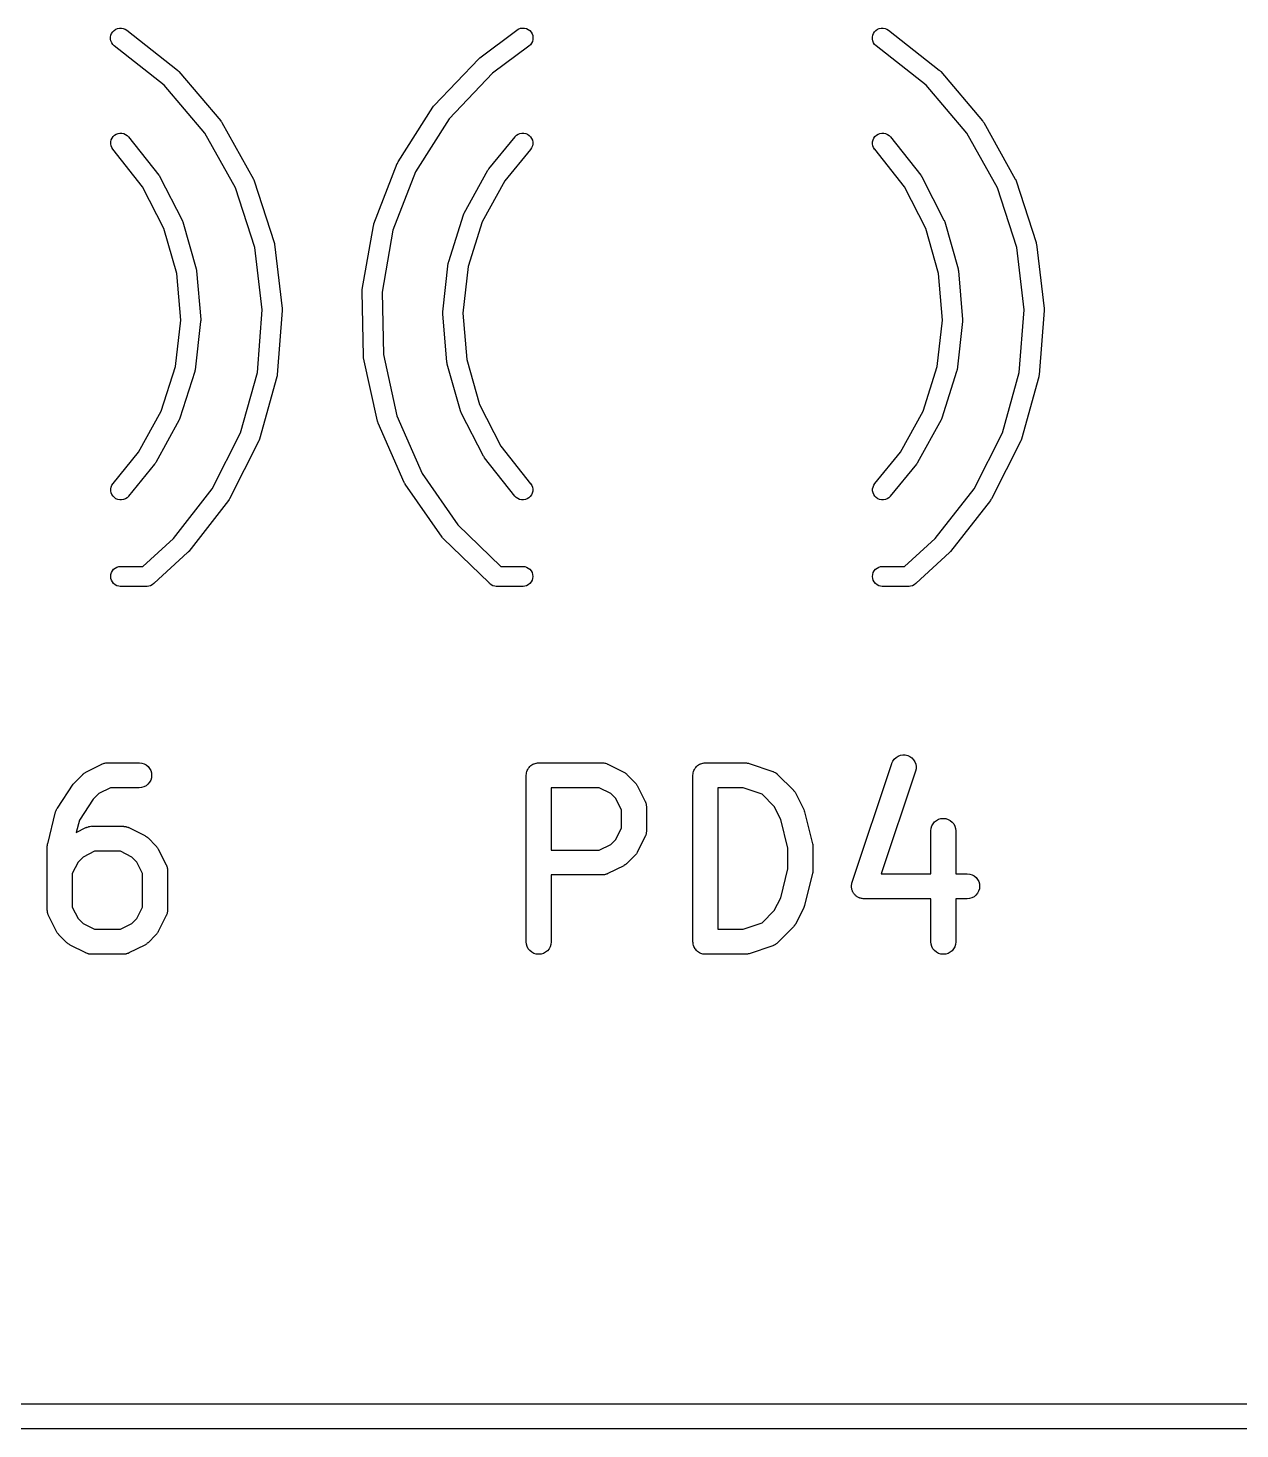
# Model space of a CAD drawing. Extents: x 108.9 to 171.3, y -114.4 to -56.8.
# Drawn here: x 149.11 to 156.39, y -114.38 to -105.96 of the extents above; entities that cross this region are included whole.
import ezdxf

# ---------------------------------------------------------------- set-up
doc = ezdxf.new("R2010")
doc.units = 0
doc.header["$MEASUREMENT"] = 0
doc.layers.add('BLACK', color=7, linetype='CONTINUOUS')

msp = doc.modelspace()

# ---------------------------------------------------------------- linework, layer by layer
at = {"layer": 'BLACK', "linetype": 'CONTINUOUS'}
for p, q in [((149.622, -105.986), (149.63, -105.978)), ((149.63, -105.978), (149.64, -105.971)), ((149.64, -105.971), (149.65, -105.966)), ((149.65, -105.966), (149.662, -105.964)), ((149.662, -105.964), (149.674, -105.964)), ((149.674, -105.964), (149.685, -105.966)), ((149.685, -105.966), (149.696, -105.97)), ((149.696, -105.97), (149.706, -105.977)), ((149.706, -105.977), (150.01, -106.218)), ((151.825, -106.142), (152.047, -105.976)), ((152.047, -105.976), (152.048, -105.975)), ((152.048, -105.975), (152.058, -105.969)), ((152.058, -105.969), (152.069, -105.965)), ((152.069, -105.965), (152.081, -105.964)), ((152.081, -105.964), (152.093, -105.964)), ((152.093, -105.964), (152.104, -105.967)), ((152.104, -105.967), (152.114, -105.972)), ((152.114, -105.972), (152.124, -105.979)), ((154.194, -105.986), (154.202, -105.978)), ((154.202, -105.978), (154.212, -105.971)), ((154.212, -105.971), (154.222, -105.966)), ((154.222, -105.966), (154.234, -105.964)), ((154.234, -105.964), (154.246, -105.964)), ((154.246, -105.964), (154.257, -105.966)), ((154.257, -105.966), (154.268, -105.97)), ((154.268, -105.97), (154.278, -105.977)), ((154.278, -105.977), (154.582, -106.218)), ((149.609, -106.018), (149.611, -106.007)), ((149.609, -106.03), (149.609, -106.018)), ((149.611, -106.041), (149.609, -106.03)), ((149.611, -106.007), (149.615, -105.996)), ((149.616, -106.052), (149.611, -106.041)), ((149.615, -105.996), (149.622, -105.986)), ((149.622, -106.062), (149.616, -106.052)), ((149.631, -106.07), (149.622, -106.062)), ((152.124, -105.979), (152.132, -105.988)), ((152.135, -106.054), (152.128, -106.064)), ((152.132, -105.988), (152.138, -105.998)), ((152.14, -106.044), (152.135, -106.054)), ((152.138, -105.998), (152.142, -106.009)), ((152.143, -106.032), (152.14, -106.044)), ((152.142, -106.009), (152.143, -106.021)), ((152.143, -106.021), (152.143, -106.032)), ((154.181, -106.018), (154.183, -106.007)), ((154.181, -106.03), (154.181, -106.018)), ((154.183, -106.041), (154.181, -106.03)), ((154.183, -106.007), (154.187, -105.996)), ((154.188, -106.052), (154.183, -106.041)), ((154.187, -105.996), (154.194, -105.986)), ((154.194, -106.062), (154.188, -106.052)), ((154.203, -106.07), (154.194, -106.062)), ((149.631, -106.071), (149.631, -106.07)), ((149.931, -106.308), (149.631, -106.071)), ((151.818, -106.148), (151.822, -106.145)), ((151.822, -106.145), (151.825, -106.142)), ((152.119, -106.072), (151.901, -106.235)), ((152.128, -106.064), (152.119, -106.072)), ((154.203, -106.071), (154.203, -106.07)), ((154.503, -106.308), (154.203, -106.071)), ((150.01, -106.218), (150.011, -106.219)), ((150.011, -106.219), (150.015, -106.222)), ((150.015, -106.222), (150.019, -106.226)), ((150.019, -106.226), (150.27, -106.522)), ((151.55, -106.43), (151.818, -106.149)), ((151.818, -106.149), (151.818, -106.148)), ((154.582, -106.218), (154.583, -106.219)), ((154.583, -106.219), (154.587, -106.222)), ((154.587, -106.222), (154.591, -106.226)), ((154.591, -106.226), (154.842, -106.522)), ((150.175, -106.595), (149.931, -106.308)), ((151.901, -106.235), (151.641, -106.509)), ((154.747, -106.595), (154.503, -106.308)), ((151.335, -106.767), (151.543, -106.439)), ((151.543, -106.439), (151.547, -106.434)), ((151.543, -106.439), (151.543, -106.439)), ((151.547, -106.434), (151.55, -106.43)), ((150.27, -106.522), (150.271, -106.523)), ((150.271, -106.523), (150.274, -106.527)), ((150.274, -106.527), (150.277, -106.532)), ((150.277, -106.532), (150.466, -106.871)), ((151.641, -106.509), (151.439, -106.827)), ((154.842, -106.522), (154.843, -106.523)), ((154.843, -106.523), (154.846, -106.527)), ((154.846, -106.527), (154.849, -106.532)), ((154.849, -106.532), (155.038, -106.871)), ((149.61, -106.647), (149.613, -106.636)), ((149.61, -106.659), (149.61, -106.647)), ((149.613, -106.636), (149.618, -106.625)), ((149.618, -106.625), (149.624, -106.616)), ((149.624, -106.616), (149.633, -106.608)), ((149.633, -106.608), (149.643, -106.601)), ((149.643, -106.601), (149.654, -106.597)), ((149.654, -106.597), (149.665, -106.595)), ((149.665, -106.595), (149.677, -106.595)), ((149.677, -106.595), (149.688, -106.598)), ((149.688, -106.598), (149.699, -106.603)), ((149.699, -106.603), (149.709, -106.609)), ((149.709, -106.609), (149.717, -106.618)), ((149.717, -106.618), (149.899, -106.847)), ((150.359, -106.924), (150.175, -106.595)), ((151.879, -106.809), (152.036, -106.617)), ((152.036, -106.616), (152.045, -106.608)), ((152.036, -106.617), (152.036, -106.616)), ((152.045, -106.608), (152.054, -106.602)), ((152.054, -106.602), (152.065, -106.597)), ((152.065, -106.597), (152.077, -106.595)), ((152.077, -106.595), (152.088, -106.595)), ((152.088, -106.595), (152.1, -106.598)), ((152.1, -106.598), (152.111, -106.602)), ((152.111, -106.602), (152.12, -106.609)), ((152.12, -106.609), (152.129, -106.617)), ((152.129, -106.617), (152.135, -106.627)), ((152.135, -106.627), (152.14, -106.638)), ((152.14, -106.638), (152.142, -106.649)), ((152.142, -106.649), (152.142, -106.661)), ((154.182, -106.647), (154.185, -106.636)), ((154.182, -106.659), (154.182, -106.647)), ((154.185, -106.636), (154.19, -106.625)), ((154.19, -106.625), (154.196, -106.616)), ((154.196, -106.616), (154.205, -106.608)), ((154.205, -106.608), (154.215, -106.601)), ((154.215, -106.601), (154.226, -106.597)), ((154.226, -106.597), (154.237, -106.595)), ((154.237, -106.595), (154.249, -106.595)), ((154.249, -106.595), (154.26, -106.598)), ((154.26, -106.598), (154.271, -106.603)), ((154.271, -106.603), (154.281, -106.609)), ((154.281, -106.609), (154.289, -106.618)), ((154.289, -106.618), (154.471, -106.847)), ((154.931, -106.924), (154.747, -106.595)), ((149.612, -106.671), (149.61, -106.659)), ((149.616, -106.682), (149.612, -106.671)), ((149.622, -106.691), (149.616, -106.682)), ((149.623, -106.692), (149.622, -106.691)), ((149.801, -106.917), (149.623, -106.692)), ((152.129, -106.693), (151.975, -106.881)), ((152.135, -106.683), (152.129, -106.693)), ((152.14, -106.672), (152.135, -106.683)), ((152.142, -106.661), (152.14, -106.672)), ((154.184, -106.671), (154.182, -106.659)), ((154.188, -106.682), (154.184, -106.671)), ((154.194, -106.691), (154.188, -106.682)), ((154.195, -106.692), (154.194, -106.691)), ((154.373, -106.917), (154.195, -106.692)), ((151.189, -107.14), (151.329, -106.778)), ((151.329, -106.778), (151.33, -106.777)), ((151.33, -106.777), (151.332, -106.772)), ((151.332, -106.772), (151.335, -106.767)), ((151.731, -107.075), (151.873, -106.818)), ((151.873, -106.818), (151.876, -106.814)), ((151.873, -106.818), (151.873, -106.818)), ((151.876, -106.814), (151.879, -106.809)), ((149.899, -106.847), (149.899, -106.848)), ((149.899, -106.848), (149.902, -106.852)), ((149.902, -106.852), (149.905, -106.857)), ((149.905, -106.857), (150.038, -107.118)), ((150.466, -106.871), (150.467, -106.871)), ((150.467, -106.871), (150.469, -106.876)), ((150.469, -106.876), (150.471, -106.881)), ((150.471, -106.881), (150.591, -107.251)), ((151.439, -106.827), (151.303, -107.178)), ((151.975, -106.881), (151.839, -107.128)), ((154.471, -106.847), (154.471, -106.848)), ((154.471, -106.848), (154.474, -106.852)), ((154.474, -106.852), (154.477, -106.857)), ((154.477, -106.857), (154.61, -107.118)), ((155.038, -106.871), (155.039, -106.871)), ((155.039, -106.871), (155.041, -106.876)), ((155.041, -106.876), (155.043, -106.881)), ((155.043, -106.881), (155.163, -107.251)), ((149.929, -107.167), (149.801, -106.917)), ((150.475, -107.282), (150.359, -106.924)), ((154.501, -107.167), (154.373, -106.917)), ((155.047, -107.282), (154.931, -106.924)), ((150.038, -107.118), (150.039, -107.118)), ((150.039, -107.118), (150.041, -107.123)), ((150.041, -107.123), (150.043, -107.128)), ((150.043, -107.128), (150.123, -107.41)), ((151.119, -107.534), (151.186, -107.151)), ((151.186, -107.15), (151.188, -107.145)), ((151.186, -107.151), (151.186, -107.15)), ((151.188, -107.145), (151.189, -107.14)), ((151.638, -107.365), (151.727, -107.086)), ((151.727, -107.085), (151.729, -107.08)), ((151.727, -107.086), (151.727, -107.085)), ((151.729, -107.08), (151.731, -107.075)), ((151.839, -107.128), (151.754, -107.395)), ((154.61, -107.118), (154.611, -107.118)), ((154.611, -107.118), (154.613, -107.123)), ((154.613, -107.123), (154.615, -107.128)), ((154.615, -107.128), (154.695, -107.41)), ((150.006, -107.437), (149.929, -107.167)), ((151.303, -107.178), (151.238, -107.549)), ((154.578, -107.437), (154.501, -107.167)), ((150.519, -107.656), (150.475, -107.282)), ((150.591, -107.251), (150.591, -107.252)), ((150.591, -107.252), (150.592, -107.257)), ((150.592, -107.257), (150.593, -107.262)), ((150.593, -107.262), (150.639, -107.648)), ((155.091, -107.656), (155.047, -107.282)), ((155.163, -107.251), (155.163, -107.252)), ((155.163, -107.252), (155.164, -107.257)), ((155.164, -107.257), (155.165, -107.262)), ((155.165, -107.262), (155.211, -107.648)), ((151.603, -107.667), (151.635, -107.376)), ((151.635, -107.376), (151.636, -107.375)), ((151.636, -107.375), (151.637, -107.37)), ((151.637, -107.37), (151.638, -107.365)), ((151.754, -107.395), (151.722, -107.675)), ((150.03, -107.717), (150.006, -107.437)), ((150.123, -107.41), (150.123, -107.411)), ((150.123, -107.411), (150.124, -107.416)), ((150.124, -107.416), (150.125, -107.421)), ((150.125, -107.421), (150.15, -107.713)), ((154.602, -107.717), (154.578, -107.437)), ((154.695, -107.41), (154.695, -107.411)), ((154.695, -107.411), (154.696, -107.416)), ((154.696, -107.416), (154.697, -107.421)), ((154.697, -107.421), (154.722, -107.713)), ((151.118, -107.539), (151.119, -107.534)), ((151.118, -107.544), (151.118, -107.539)), ((151.118, -107.545), (151.118, -107.544)), ((151.126, -107.934), (151.118, -107.545)), ((151.238, -107.549), (151.246, -107.925)), ((150.49, -108.032), (150.519, -107.656)), ((150.639, -107.66), (150.609, -108.047)), ((150.639, -107.648), (150.639, -107.649)), ((150.639, -107.649), (150.639, -107.654)), ((150.639, -107.654), (150.639, -107.66)), ((155.062, -108.032), (155.091, -107.656)), ((155.211, -107.66), (155.181, -108.047)), ((155.211, -107.648), (155.211, -107.649)), ((155.211, -107.649), (155.211, -107.654)), ((155.211, -107.654), (155.211, -107.66)), ((149.998, -107.996), (150.03, -107.717)), ((150.149, -107.725), (150.117, -108.016)), ((150.15, -107.719), (150.149, -107.725)), ((150.15, -107.713), (150.15, -107.714)), ((150.15, -107.714), (150.15, -107.719)), ((151.602, -107.672), (151.603, -107.667)), ((151.602, -107.678), (151.602, -107.672)), ((151.602, -107.679), (151.602, -107.678)), ((151.627, -107.97), (151.602, -107.679)), ((151.722, -107.675), (151.746, -107.955)), ((154.57, -107.996), (154.602, -107.717)), ((154.721, -107.725), (154.689, -108.016)), ((154.722, -107.719), (154.721, -107.725)), ((154.722, -107.713), (154.722, -107.714)), ((154.722, -107.714), (154.722, -107.719)), ((149.913, -108.264), (149.998, -107.996)), ((151.127, -107.939), (151.126, -107.934)), ((151.127, -107.944), (151.127, -107.939)), ((151.127, -107.945), (151.127, -107.944)), ((151.211, -108.325), (151.127, -107.945)), ((151.246, -107.925), (151.327, -108.293)), ((151.628, -107.976), (151.627, -107.97)), ((151.628, -107.981), (151.628, -107.976)), ((151.629, -107.982), (151.628, -107.981)), ((151.709, -108.263), (151.629, -107.982)), ((151.746, -107.955), (151.823, -108.225)), ((154.485, -108.264), (154.57, -107.996)), ((150.114, -108.027), (150.025, -108.306)), ((150.115, -108.022), (150.114, -108.027)), ((150.116, -108.017), (150.115, -108.022)), ((150.117, -108.016), (150.116, -108.017)), ((150.389, -108.394), (150.49, -108.032)), ((150.607, -108.058), (150.503, -108.432)), ((150.608, -108.053), (150.607, -108.058)), ((150.609, -108.048), (150.608, -108.053)), ((150.609, -108.047), (150.609, -108.048)), ((154.686, -108.027), (154.597, -108.306)), ((154.687, -108.022), (154.686, -108.027)), ((154.688, -108.017), (154.687, -108.022)), ((154.689, -108.016), (154.688, -108.017)), ((154.961, -108.394), (155.062, -108.032)), ((155.179, -108.058), (155.075, -108.432)), ((155.18, -108.053), (155.179, -108.058)), ((155.181, -108.048), (155.18, -108.053)), ((155.181, -108.047), (155.181, -108.048)), ((151.823, -108.225), (151.951, -108.475)), ((149.777, -108.511), (149.913, -108.264)), ((150.021, -108.317), (149.88, -108.573)), ((150.023, -108.312), (150.021, -108.317)), ((150.025, -108.307), (150.023, -108.312)), ((150.025, -108.306), (150.025, -108.307)), ((151.213, -108.33), (151.211, -108.325)), ((151.214, -108.335), (151.213, -108.33)), ((151.327, -108.293), (151.478, -108.638)), ((151.711, -108.268), (151.709, -108.263)), ((151.713, -108.273), (151.711, -108.268)), ((151.713, -108.274), (151.713, -108.273)), ((151.847, -108.535), (151.713, -108.274)), ((154.349, -108.511), (154.485, -108.264)), ((154.593, -108.317), (154.452, -108.573)), ((154.595, -108.312), (154.593, -108.317)), ((154.597, -108.307), (154.595, -108.312)), ((154.597, -108.306), (154.597, -108.307)), ((150.219, -108.731), (150.389, -108.394)), ((151.215, -108.336), (151.214, -108.335)), ((151.37, -108.692), (151.215, -108.336)), ((154.791, -108.731), (154.961, -108.394)), ((150.499, -108.443), (150.323, -108.79)), ((150.501, -108.438), (150.499, -108.443)), ((150.503, -108.433), (150.501, -108.438)), ((150.503, -108.432), (150.503, -108.433)), ((151.951, -108.475), (152.129, -108.7)), ((155.071, -108.443), (154.895, -108.79)), ((155.073, -108.438), (155.071, -108.443)), ((155.075, -108.433), (155.073, -108.438)), ((155.075, -108.432), (155.075, -108.433)), ((149.624, -108.699), (149.777, -108.511)), ((149.873, -108.582), (149.716, -108.775)), ((149.876, -108.578), (149.873, -108.582)), ((149.879, -108.574), (149.876, -108.578)), ((149.88, -108.573), (149.879, -108.574)), ((151.85, -108.539), (151.847, -108.535)), ((151.853, -108.544), (151.85, -108.539)), ((151.853, -108.545), (151.853, -108.544)), ((152.035, -108.774), (151.853, -108.545)), ((154.195, -108.699), (154.349, -108.511)), ((154.445, -108.582), (154.288, -108.775)), ((154.448, -108.578), (154.445, -108.582)), ((154.451, -108.574), (154.448, -108.578)), ((154.452, -108.573), (154.451, -108.574)), ((151.478, -108.638), (151.693, -108.947)), ((149.61, -108.731), (149.613, -108.72)), ((149.61, -108.743), (149.61, -108.731)), ((149.613, -108.754), (149.61, -108.743)), ((149.613, -108.72), (149.617, -108.709)), ((149.617, -108.765), (149.613, -108.754)), ((149.617, -108.709), (149.624, -108.699)), ((149.986, -109.028), (150.219, -108.731)), ((151.373, -108.696), (151.37, -108.692)), ((151.376, -108.701), (151.373, -108.696)), ((151.376, -108.702), (151.376, -108.701)), ((151.598, -109.021), (151.376, -108.702)), ((152.129, -108.7), (152.13, -108.7)), ((152.13, -108.7), (152.136, -108.71)), ((152.136, -108.71), (152.14, -108.721)), ((152.142, -108.745), (152.139, -108.756)), ((152.14, -108.721), (152.142, -108.733)), ((152.142, -108.733), (152.142, -108.745)), ((154.182, -108.731), (154.185, -108.72)), ((154.182, -108.743), (154.182, -108.731)), ((154.185, -108.754), (154.182, -108.743)), ((154.185, -108.72), (154.189, -108.709)), ((154.189, -108.765), (154.185, -108.754)), ((154.189, -108.709), (154.195, -108.699)), ((154.558, -109.028), (154.791, -108.731)), ((149.624, -108.775), (149.617, -108.765)), ((149.632, -108.783), (149.624, -108.775)), ((149.641, -108.79), (149.632, -108.783)), ((149.652, -108.794), (149.641, -108.79)), ((149.664, -108.797), (149.652, -108.794)), ((149.675, -108.797), (149.664, -108.797)), ((149.687, -108.795), (149.675, -108.797)), ((149.698, -108.79), (149.687, -108.795)), ((149.708, -108.784), (149.698, -108.79)), ((149.716, -108.776), (149.708, -108.784)), ((149.716, -108.775), (149.716, -108.776)), ((150.317, -108.8), (150.078, -109.106)), ((150.32, -108.795), (150.317, -108.8)), ((150.323, -108.791), (150.32, -108.795)), ((150.323, -108.79), (150.323, -108.791)), ((152.043, -108.783), (152.035, -108.774)), ((152.053, -108.789), (152.043, -108.783)), ((152.063, -108.794), (152.053, -108.789)), ((152.075, -108.797), (152.063, -108.794)), ((152.087, -108.797), (152.075, -108.797)), ((152.098, -108.795), (152.087, -108.797)), ((152.109, -108.791), (152.098, -108.795)), ((152.119, -108.784), (152.109, -108.791)), ((152.127, -108.776), (152.119, -108.784)), ((152.134, -108.767), (152.127, -108.776)), ((152.139, -108.756), (152.134, -108.767)), ((154.196, -108.775), (154.189, -108.765)), ((154.204, -108.783), (154.196, -108.775)), ((154.213, -108.79), (154.204, -108.783)), ((154.224, -108.794), (154.213, -108.79)), ((154.236, -108.797), (154.224, -108.794)), ((154.247, -108.797), (154.236, -108.797)), ((154.259, -108.795), (154.247, -108.797)), ((154.27, -108.79), (154.259, -108.795)), ((154.28, -108.784), (154.27, -108.79)), ((154.288, -108.776), (154.28, -108.784)), ((154.288, -108.775), (154.288, -108.776)), ((154.889, -108.8), (154.65, -109.106)), ((154.892, -108.795), (154.889, -108.8)), ((154.895, -108.791), (154.892, -108.795)), ((154.895, -108.79), (154.895, -108.791)), ((151.693, -108.947), (151.951, -109.196)), ((149.802, -109.196), (149.986, -109.028)), ((151.601, -109.025), (151.598, -109.021)), ((151.605, -109.029), (151.601, -109.025)), ((151.88, -109.295), (151.605, -109.029)), ((151.605, -109.029), (151.605, -109.029)), ((154.374, -109.196), (154.558, -109.028)), ((150.071, -109.113), (149.871, -109.296)), ((150.074, -109.11), (150.071, -109.113)), ((150.077, -109.106), (150.074, -109.11)), ((150.078, -109.106), (150.077, -109.106)), ((154.643, -109.113), (154.443, -109.296)), ((154.646, -109.11), (154.643, -109.113)), ((154.649, -109.106), (154.646, -109.11)), ((154.65, -109.106), (154.649, -109.106)), ((149.61, -109.256), (149.611, -109.244)), ((149.611, -109.268), (149.61, -109.256)), ((149.611, -109.244), (149.614, -109.233)), ((149.614, -109.233), (149.62, -109.223)), ((149.62, -109.223), (149.627, -109.213)), ((149.627, -109.213), (149.637, -109.206)), ((149.637, -109.206), (149.647, -109.2)), ((149.647, -109.2), (149.658, -109.197)), ((149.658, -109.197), (149.667, -109.196)), ((149.667, -109.196), (149.802, -109.196)), ((151.951, -109.196), (152.085, -109.196)), ((152.085, -109.196), (152.094, -109.197)), ((152.094, -109.197), (152.105, -109.2)), ((152.105, -109.2), (152.115, -109.206)), ((152.115, -109.206), (152.125, -109.213)), ((152.125, -109.213), (152.132, -109.223)), ((152.132, -109.223), (152.138, -109.233)), ((152.138, -109.233), (152.141, -109.244)), ((152.141, -109.244), (152.142, -109.256)), ((152.142, -109.256), (152.141, -109.268)), ((154.182, -109.256), (154.183, -109.244)), ((154.183, -109.268), (154.182, -109.256)), ((154.183, -109.244), (154.186, -109.233)), ((154.186, -109.233), (154.192, -109.223)), ((154.192, -109.223), (154.199, -109.213)), ((154.199, -109.213), (154.209, -109.206)), ((154.209, -109.206), (154.219, -109.2)), ((154.219, -109.2), (154.23, -109.197)), ((154.23, -109.197), (154.239, -109.196)), ((154.239, -109.196), (154.374, -109.196)), ((149.614, -109.279), (149.611, -109.268)), ((149.62, -109.289), (149.614, -109.279)), ((149.627, -109.299), (149.62, -109.289)), ((149.637, -109.306), (149.627, -109.299)), ((149.647, -109.312), (149.637, -109.306)), ((149.658, -109.315), (149.647, -109.312)), ((149.667, -109.316), (149.658, -109.315)), ((149.829, -109.316), (149.667, -109.316)), ((149.838, -109.315), (149.829, -109.316)), ((149.849, -109.312), (149.838, -109.315)), ((149.859, -109.306), (149.849, -109.312)), ((149.869, -109.299), (149.859, -109.306)), ((149.871, -109.296), (149.869, -109.299)), ((151.883, -109.299), (151.88, -109.295)), ((151.893, -109.306), (151.883, -109.299)), ((151.903, -109.312), (151.893, -109.306)), ((151.914, -109.315), (151.903, -109.312)), ((151.923, -109.316), (151.914, -109.315)), ((152.085, -109.316), (151.923, -109.316)), ((152.094, -109.315), (152.085, -109.316)), ((152.105, -109.312), (152.094, -109.315)), ((152.115, -109.306), (152.105, -109.312)), ((152.125, -109.299), (152.115, -109.306)), ((152.132, -109.289), (152.125, -109.299)), ((152.138, -109.279), (152.132, -109.289)), ((152.141, -109.268), (152.138, -109.279)), ((154.186, -109.279), (154.183, -109.268)), ((154.192, -109.289), (154.186, -109.279)), ((154.199, -109.299), (154.192, -109.289)), ((154.209, -109.306), (154.199, -109.299)), ((154.219, -109.312), (154.209, -109.306)), ((154.23, -109.315), (154.219, -109.312)), ((154.239, -109.316), (154.23, -109.315)), ((154.401, -109.316), (154.239, -109.316)), ((154.41, -109.315), (154.401, -109.316)), ((154.421, -109.312), (154.41, -109.315)), ((154.431, -109.306), (154.421, -109.312)), ((154.441, -109.299), (154.431, -109.306)), ((154.443, -109.296), (154.441, -109.299)), ((154.312, -110.353), (154.323, -110.343)), ((154.323, -110.343), (154.336, -110.335)), ((154.336, -110.335), (154.349, -110.33)), ((154.349, -110.33), (154.364, -110.328)), ((154.364, -110.328), (154.378, -110.328)), ((154.378, -110.328), (154.393, -110.332)), ((154.393, -110.332), (154.406, -110.338)), ((154.406, -110.338), (154.418, -110.346)), ((154.418, -110.346), (154.428, -110.357)), ((149.451, -110.437), (149.454, -110.435)), ((149.454, -110.435), (149.458, -110.433)), ((149.458, -110.433), (149.461, -110.431)), ((149.461, -110.431), (149.556, -110.383)), ((149.556, -110.383), (149.557, -110.383)), ((149.557, -110.383), (149.559, -110.382)), ((149.559, -110.382), (149.561, -110.381)), ((149.561, -110.381), (149.566, -110.38)), ((149.566, -110.38), (149.571, -110.378)), ((149.571, -110.378), (149.573, -110.377)), ((149.573, -110.377), (149.575, -110.377)), ((149.575, -110.377), (149.581, -110.376)), ((149.581, -110.376), (149.586, -110.376)), ((149.586, -110.376), (149.588, -110.376)), ((149.588, -110.376), (149.59, -110.375)), ((149.59, -110.375), (149.78, -110.375)), ((149.78, -110.375), (149.782, -110.375)), ((149.782, -110.375), (149.796, -110.377)), ((149.796, -110.377), (149.81, -110.381)), ((149.81, -110.381), (149.823, -110.388)), ((149.823, -110.388), (149.834, -110.398)), ((149.834, -110.398), (149.843, -110.409)), ((149.843, -110.409), (149.85, -110.422)), ((149.85, -110.422), (149.854, -110.436)), ((149.854, -110.436), (149.855, -110.451)), ((152.104, -110.442), (152.104, -110.435)), ((152.104, -110.435), (152.105, -110.435)), ((152.105, -110.435), (152.107, -110.428)), ((152.105, -110.435), (152.105, -110.435)), ((152.107, -110.428), (152.109, -110.421)), ((152.109, -110.421), (152.112, -110.415)), ((152.109, -110.421), (152.109, -110.421)), ((152.109, -110.421), (152.109, -110.421)), ((152.112, -110.415), (152.116, -110.408)), ((152.116, -110.408), (152.121, -110.403)), ((152.116, -110.408), (152.116, -110.408)), ((152.116, -110.408), (152.116, -110.408)), ((152.121, -110.403), (152.125, -110.397)), ((152.125, -110.397), (152.131, -110.392)), ((152.125, -110.397), (152.125, -110.397)), ((152.125, -110.397), (152.125, -110.397)), ((152.131, -110.392), (152.136, -110.388)), ((152.136, -110.388), (152.137, -110.388)), ((152.137, -110.388), (152.143, -110.384)), ((152.137, -110.388), (152.137, -110.388)), ((152.143, -110.384), (152.149, -110.381)), ((152.149, -110.381), (152.15, -110.381)), ((152.15, -110.381), (152.157, -110.379)), ((152.15, -110.381), (152.15, -110.381)), ((152.157, -110.379), (152.163, -110.377)), ((152.163, -110.377), (152.164, -110.377)), ((152.164, -110.377), (152.171, -110.376)), ((152.164, -110.377), (152.164, -110.377)), ((152.171, -110.376), (152.178, -110.375)), ((152.178, -110.375), (152.559, -110.375)), ((152.559, -110.375), (152.56, -110.375)), ((152.56, -110.375), (152.562, -110.376)), ((152.562, -110.376), (152.564, -110.376)), ((152.564, -110.376), (152.569, -110.376)), ((152.569, -110.376), (152.574, -110.377)), ((152.574, -110.377), (152.577, -110.378)), ((152.577, -110.378), (152.579, -110.378)), ((152.579, -110.378), (152.584, -110.38)), ((152.584, -110.38), (152.588, -110.381)), ((152.588, -110.381), (152.59, -110.383)), ((152.59, -110.383), (152.592, -110.383)), ((152.592, -110.383), (152.688, -110.431)), ((152.688, -110.431), (152.689, -110.431)), ((152.689, -110.431), (152.692, -110.434)), ((152.692, -110.434), (152.696, -110.436)), ((152.696, -110.436), (152.698, -110.438)), ((153.104, -110.442), (153.104, -110.435)), ((153.104, -110.435), (153.105, -110.435)), ((153.105, -110.435), (153.107, -110.428)), ((153.105, -110.435), (153.105, -110.435)), ((153.107, -110.428), (153.109, -110.421)), ((153.109, -110.421), (153.112, -110.415)), ((153.109, -110.421), (153.109, -110.421)), ((153.109, -110.421), (153.109, -110.421)), ((153.112, -110.415), (153.116, -110.408)), ((153.116, -110.408), (153.121, -110.403)), ((153.116, -110.408), (153.116, -110.408)), ((153.116, -110.408), (153.116, -110.408)), ((153.121, -110.403), (153.125, -110.397)), ((153.125, -110.397), (153.131, -110.392)), ((153.125, -110.397), (153.125, -110.397)), ((153.125, -110.397), (153.125, -110.397)), ((153.131, -110.392), (153.136, -110.388)), ((153.136, -110.388), (153.137, -110.388)), ((153.137, -110.388), (153.143, -110.384)), ((153.137, -110.388), (153.137, -110.388)), ((153.143, -110.384), (153.149, -110.381)), ((153.149, -110.381), (153.15, -110.381)), ((153.15, -110.381), (153.157, -110.379)), ((153.15, -110.381), (153.15, -110.381)), ((153.157, -110.379), (153.163, -110.377)), ((153.163, -110.377), (153.164, -110.377)), ((153.164, -110.377), (153.171, -110.376)), ((153.164, -110.377), (153.164, -110.377)), ((153.171, -110.376), (153.178, -110.375)), ((153.178, -110.375), (153.416, -110.375)), ((153.416, -110.375), (153.417, -110.375)), ((153.417, -110.375), (153.421, -110.376)), ((153.421, -110.376), (153.425, -110.376)), ((153.425, -110.376), (153.428, -110.377)), ((153.428, -110.377), (153.432, -110.377)), ((153.432, -110.377), (153.436, -110.378)), ((153.436, -110.378), (153.44, -110.379)), ((153.44, -110.379), (153.583, -110.427)), ((153.583, -110.427), (153.584, -110.427)), ((153.584, -110.427), (153.586, -110.428)), ((153.586, -110.428), (153.588, -110.429)), ((153.588, -110.429), (153.592, -110.431)), ((153.592, -110.431), (153.597, -110.433)), ((153.597, -110.433), (153.599, -110.435)), ((153.599, -110.435), (153.601, -110.436)), ((153.601, -110.436), (153.605, -110.439)), ((154.059, -111.093), (154.297, -110.379)), ((154.44, -110.426), (154.234, -111.042)), ((154.297, -110.379), (154.298, -110.378)), ((154.298, -110.378), (154.304, -110.365)), ((154.304, -110.365), (154.312, -110.353)), ((154.428, -110.357), (154.436, -110.369)), ((154.436, -110.369), (154.441, -110.383)), ((154.443, -110.412), (154.44, -110.426)), ((154.441, -110.383), (154.443, -110.398)), ((154.443, -110.398), (154.443, -110.412)), ((149.29, -110.647), (149.385, -110.504)), ((149.385, -110.503), (149.39, -110.498)), ((149.385, -110.504), (149.385, -110.503)), ((149.385, -110.504), (149.385, -110.504)), ((149.385, -110.504), (149.385, -110.504)), ((149.385, -110.504), (149.385, -110.504)), ((149.39, -110.498), (149.394, -110.493)), ((149.394, -110.493), (149.442, -110.445)), ((149.442, -110.444), (149.446, -110.442)), ((149.442, -110.445), (149.442, -110.444)), ((149.446, -110.442), (149.449, -110.439)), ((149.449, -110.439), (149.451, -110.437)), ((149.809, -110.52), (149.795, -110.524)), ((149.822, -110.513), (149.809, -110.52)), ((149.833, -110.504), (149.822, -110.513)), ((149.843, -110.492), (149.833, -110.504)), ((149.85, -110.479), (149.843, -110.492)), ((149.854, -110.465), (149.85, -110.479)), ((149.855, -110.451), (149.854, -110.465)), ((152.103, -110.449), (152.104, -110.442)), ((152.103, -110.45), (152.103, -110.449)), ((152.103, -111.45), (152.103, -110.45)), ((152.103, -110.45), (152.103, -110.45)), ((152.103, -110.45), (152.103, -110.45)), ((152.103, -110.45), (152.103, -110.45)), ((152.698, -110.438), (152.701, -110.439)), ((152.701, -110.439), (152.704, -110.442)), ((152.704, -110.442), (152.707, -110.445)), ((152.707, -110.445), (152.755, -110.493)), ((152.755, -110.493), (152.755, -110.493)), ((152.755, -110.493), (152.758, -110.497)), ((152.758, -110.497), (152.761, -110.5)), ((152.761, -110.5), (152.763, -110.502)), ((152.763, -110.502), (152.765, -110.505)), ((152.765, -110.505), (152.767, -110.509)), ((152.767, -110.509), (152.769, -110.512)), ((152.769, -110.512), (152.816, -110.607)), ((153.103, -110.449), (153.104, -110.442)), ((153.103, -110.45), (153.103, -110.449)), ((153.103, -111.45), (153.103, -110.45)), ((153.103, -110.45), (153.103, -110.45)), ((153.103, -110.45), (153.103, -110.45)), ((153.103, -110.45), (153.103, -110.45)), ((153.605, -110.439), (153.609, -110.442)), ((153.609, -110.442), (153.61, -110.444)), ((153.61, -110.444), (153.612, -110.445)), ((153.612, -110.445), (153.707, -110.54)), ((149.505, -110.593), (149.422, -110.719)), ((149.539, -110.56), (149.505, -110.593)), ((149.608, -110.525), (149.539, -110.56)), ((149.78, -110.525), (149.608, -110.525)), ((149.795, -110.524), (149.78, -110.525)), ((152.253, -110.525), (152.253, -110.899)), ((152.541, -110.525), (152.253, -110.525)), ((152.61, -110.56), (152.541, -110.525)), ((152.64, -110.59), (152.61, -110.56)), ((152.674, -110.659), (152.64, -110.59)), ((153.253, -110.525), (153.253, -111.375)), ((153.404, -110.525), (153.253, -110.525)), ((153.518, -110.564), (153.404, -110.525)), ((153.592, -110.638), (153.518, -110.564)), ((153.707, -110.54), (153.708, -110.541)), ((153.708, -110.541), (153.71, -110.544)), ((153.71, -110.544), (153.713, -110.547)), ((153.713, -110.547), (153.715, -110.55)), ((153.715, -110.55), (153.717, -110.552)), ((153.717, -110.552), (153.719, -110.556)), ((153.719, -110.556), (153.721, -110.56)), ((153.721, -110.56), (153.769, -110.655)), ((149.232, -110.861), (149.279, -110.67)), ((149.279, -110.669), (149.281, -110.665)), ((149.279, -110.67), (149.279, -110.669)), ((149.281, -110.665), (149.283, -110.66)), ((149.283, -110.66), (149.284, -110.658)), ((149.284, -110.658), (149.285, -110.656)), ((149.285, -110.656), (149.287, -110.651)), ((149.287, -110.651), (149.29, -110.647)), ((152.674, -110.766), (152.674, -110.659)), ((152.816, -110.607), (152.817, -110.608)), ((152.817, -110.608), (152.818, -110.61)), ((152.818, -110.61), (152.819, -110.612)), ((152.819, -110.612), (152.82, -110.617)), ((152.82, -110.617), (152.822, -110.622)), ((152.822, -110.622), (152.822, -110.624)), ((152.822, -110.624), (152.823, -110.626)), ((152.823, -110.626), (152.823, -110.631)), ((152.823, -110.631), (152.824, -110.636)), ((152.824, -110.636), (152.824, -110.639)), ((152.824, -110.639), (152.824, -110.641)), ((152.824, -110.641), (152.824, -110.784)), ((153.631, -110.715), (153.592, -110.638)), ((153.769, -110.655), (153.769, -110.656)), ((153.769, -110.656), (153.769, -110.656)), ((153.769, -110.656), (153.77, -110.656)), ((153.77, -110.656), (153.772, -110.663)), ((153.772, -110.663), (153.774, -110.67)), ((153.774, -110.67), (153.774, -110.67)), ((153.774, -110.67), (153.774, -110.67)), ((153.774, -110.67), (153.822, -110.861)), ((149.422, -110.719), (149.403, -110.793)), ((149.403, -110.793), (149.461, -110.764)), ((149.461, -110.764), (149.462, -110.764)), ((149.462, -110.764), (149.464, -110.763)), ((149.464, -110.763), (149.466, -110.762)), ((149.466, -110.762), (149.471, -110.761)), ((149.471, -110.761), (149.476, -110.759)), ((149.476, -110.759), (149.478, -110.758)), ((149.478, -110.758), (149.48, -110.758)), ((149.48, -110.758), (149.485, -110.757)), ((149.485, -110.757), (149.49, -110.756)), ((149.49, -110.756), (149.493, -110.757)), ((149.493, -110.757), (149.495, -110.756)), ((149.495, -110.756), (149.685, -110.756)), ((149.685, -110.756), (149.686, -110.756)), ((149.686, -110.756), (149.688, -110.757)), ((149.688, -110.757), (149.691, -110.757)), ((149.691, -110.757), (149.696, -110.757)), ((149.696, -110.757), (149.701, -110.758)), ((149.701, -110.758), (149.703, -110.759)), ((149.703, -110.759), (149.705, -110.759)), ((149.705, -110.759), (149.71, -110.761)), ((149.71, -110.761), (149.715, -110.762)), ((149.715, -110.762), (149.717, -110.763)), ((149.717, -110.763), (149.719, -110.764)), ((149.719, -110.764), (149.814, -110.812)), ((152.64, -110.835), (152.674, -110.766)), ((153.674, -110.888), (153.631, -110.715)), ((154.531, -110.783), (154.533, -110.768)), ((154.533, -110.768), (154.538, -110.754)), ((154.538, -110.754), (154.545, -110.741)), ((154.545, -110.741), (154.554, -110.73)), ((154.554, -110.73), (154.565, -110.721)), ((154.565, -110.721), (154.578, -110.714)), ((154.578, -110.714), (154.592, -110.71)), ((154.592, -110.71), (154.607, -110.709)), ((154.607, -110.709), (154.622, -110.71)), ((154.622, -110.71), (154.636, -110.715)), ((154.636, -110.715), (154.648, -110.722)), ((154.648, -110.722), (154.66, -110.731)), ((154.66, -110.731), (154.669, -110.742)), ((154.669, -110.742), (154.676, -110.755)), ((154.676, -110.755), (154.68, -110.769)), ((154.68, -110.769), (154.681, -110.784)), ((149.814, -110.812), (149.815, -110.812)), ((149.815, -110.812), (149.818, -110.815)), ((149.818, -110.815), (149.822, -110.817)), ((149.822, -110.817), (149.825, -110.819)), ((149.825, -110.819), (149.827, -110.82)), ((149.827, -110.82), (149.83, -110.823)), ((149.83, -110.823), (149.834, -110.826)), ((149.834, -110.826), (149.881, -110.874)), ((152.61, -110.865), (152.64, -110.835)), ((152.816, -110.817), (152.769, -110.912)), ((152.817, -110.815), (152.816, -110.817)), ((152.818, -110.813), (152.817, -110.815)), ((152.82, -110.808), (152.818, -110.813)), ((152.822, -110.804), (152.82, -110.808)), ((152.823, -110.799), (152.822, -110.801)), ((152.822, -110.801), (152.822, -110.804)), ((152.824, -110.789), (152.823, -110.794)), ((152.823, -110.794), (152.823, -110.799)), ((152.824, -110.784), (152.824, -110.785)), ((152.824, -110.785), (152.824, -110.787)), ((152.824, -110.787), (152.824, -110.789)), ((154.531, -110.784), (154.531, -110.783)), ((154.531, -111.042), (154.531, -110.784)), ((154.681, -110.784), (154.681, -111.042)), ((149.229, -110.875), (149.23, -110.869)), ((149.229, -110.877), (149.229, -110.875)), ((149.229, -110.878), (149.229, -110.877)), ((149.229, -110.879), (149.229, -110.878)), ((149.229, -111.26), (149.229, -110.879)), ((149.23, -110.869), (149.231, -110.863)), ((149.231, -110.862), (149.232, -110.861)), ((149.231, -110.863), (149.231, -110.862)), ((149.444, -110.941), (149.414, -110.971)), ((149.512, -110.906), (149.444, -110.941)), ((149.668, -110.906), (149.512, -110.906)), ((149.736, -110.941), (149.668, -110.906)), ((149.766, -110.971), (149.736, -110.941)), ((149.881, -110.874), (149.882, -110.874)), ((149.882, -110.874), (149.884, -110.878)), ((149.884, -110.878), (149.887, -110.881)), ((149.887, -110.881), (149.889, -110.883)), ((149.889, -110.883), (149.891, -110.886)), ((149.891, -110.886), (149.893, -110.889)), ((149.893, -110.889), (149.895, -110.893)), ((149.895, -110.893), (149.943, -110.988)), ((152.253, -110.899), (152.541, -110.899)), ((152.541, -110.899), (152.61, -110.865)), ((152.755, -110.932), (152.707, -110.98)), ((152.757, -110.929), (152.755, -110.932)), ((152.76, -110.926), (152.757, -110.929)), ((152.762, -110.923), (152.76, -110.926)), ((152.764, -110.921), (152.762, -110.923)), ((152.766, -110.917), (152.764, -110.921)), ((152.768, -110.913), (152.766, -110.917)), ((152.769, -110.912), (152.768, -110.913)), ((153.674, -111.013), (153.674, -110.888)), ((153.822, -110.861), (153.822, -110.862)), ((153.822, -110.862), (153.823, -110.863)), ((153.823, -110.863), (153.823, -110.864)), ((153.823, -110.864), (153.823, -110.87)), ((153.823, -110.87), (153.824, -110.876)), ((153.824, -110.876), (153.824, -110.878)), ((153.824, -110.878), (153.824, -110.879)), ((153.824, -110.879), (153.824, -111.022)), ((149.414, -110.971), (149.379, -111.04)), ((149.801, -111.04), (149.766, -110.971)), ((149.943, -110.988), (149.943, -110.989)), ((149.943, -110.989), (149.944, -110.991)), ((149.944, -110.991), (149.945, -110.993)), ((149.945, -110.993), (149.947, -110.998)), ((149.947, -110.998), (149.948, -111.003)), ((149.948, -111.003), (149.949, -111.005)), ((149.949, -111.005), (149.949, -111.007)), ((149.949, -111.007), (149.95, -111.012)), ((149.95, -111.012), (149.951, -111.017)), ((149.951, -111.017), (149.95, -111.02)), ((149.95, -111.02), (149.951, -111.022)), ((149.951, -111.022), (149.951, -111.26)), ((152.688, -110.994), (152.592, -111.041)), ((152.691, -110.991), (152.688, -110.994)), ((152.695, -110.989), (152.691, -110.991)), ((152.697, -110.988), (152.695, -110.989)), ((152.7, -110.986), (152.697, -110.988)), ((152.703, -110.983), (152.7, -110.986)), ((152.706, -110.98), (152.703, -110.983)), ((152.707, -110.98), (152.706, -110.98)), ((153.631, -111.186), (153.674, -111.013)), ((153.824, -111.022), (153.824, -111.023)), ((153.824, -111.023), (153.824, -111.024)), ((153.824, -111.024), (153.824, -111.026)), ((149.379, -111.04), (149.379, -111.242)), ((149.801, -111.242), (149.801, -111.04)), ((152.559, -111.049), (152.253, -111.049)), ((152.253, -111.049), (152.253, -111.45)), ((152.561, -111.049), (152.559, -111.049)), ((152.563, -111.049), (152.561, -111.049)), ((152.568, -111.048), (152.563, -111.049)), ((152.573, -111.048), (152.568, -111.048)), ((152.576, -111.047), (152.573, -111.048)), ((152.578, -111.047), (152.576, -111.047)), ((152.583, -111.045), (152.578, -111.047)), ((152.587, -111.044), (152.583, -111.045)), ((152.589, -111.042), (152.587, -111.044)), ((152.591, -111.042), (152.589, -111.042)), ((152.592, -111.041), (152.591, -111.042)), ((153.822, -111.04), (153.774, -111.23)), ((153.823, -111.037), (153.822, -111.039)), ((153.822, -111.039), (153.822, -111.04)), ((153.824, -111.026), (153.823, -111.031)), ((153.823, -111.031), (153.823, -111.037)), ((154.056, -111.108), (154.057, -111.105)), ((154.056, -111.112), (154.056, -111.108)), ((154.057, -111.102), (154.058, -111.098)), ((154.057, -111.105), (154.057, -111.102)), ((154.058, -111.098), (154.059, -111.093)), ((154.234, -111.042), (154.531, -111.042)), ((154.681, -111.042), (154.749, -111.042)), ((154.749, -111.042), (154.75, -111.042)), ((154.75, -111.042), (154.765, -111.044)), ((154.765, -111.044), (154.779, -111.048)), ((154.779, -111.048), (154.792, -111.055)), ((154.792, -111.055), (154.803, -111.065)), ((154.803, -111.065), (154.812, -111.076)), ((154.812, -111.076), (154.819, -111.089)), ((154.819, -111.089), (154.823, -111.103)), ((154.823, -111.103), (154.824, -111.118)), ((153.592, -111.263), (153.631, -111.186)), ((154.055, -111.117), (154.056, -111.112)), ((154.056, -111.119), (154.055, -111.117)), ((154.055, -111.122), (154.056, -111.119)), ((154.056, -111.127), (154.055, -111.122)), ((154.057, -111.131), (154.056, -111.127)), ((154.057, -111.134), (154.057, -111.131)), ((154.058, -111.137), (154.057, -111.134)), ((154.059, -111.141), (154.058, -111.137)), ((154.061, -111.145), (154.059, -111.141)), ((154.062, -111.148), (154.061, -111.145)), ((154.063, -111.15), (154.062, -111.148)), ((154.065, -111.154), (154.063, -111.15)), ((154.068, -111.158), (154.065, -111.154)), ((154.069, -111.16), (154.068, -111.158)), ((154.071, -111.163), (154.069, -111.16)), ((154.074, -111.166), (154.071, -111.163)), ((154.077, -111.17), (154.074, -111.166)), ((154.079, -111.171), (154.077, -111.17)), ((154.081, -111.173), (154.079, -111.171)), ((154.084, -111.176), (154.081, -111.173)), ((154.088, -111.179), (154.084, -111.176)), ((154.09, -111.18), (154.088, -111.179)), ((154.093, -111.182), (154.09, -111.18)), ((154.097, -111.184), (154.093, -111.182)), ((154.101, -111.186), (154.097, -111.184)), ((154.103, -111.187), (154.101, -111.186)), ((154.106, -111.188), (154.103, -111.187)), ((154.11, -111.189), (154.106, -111.188)), ((154.115, -111.19), (154.11, -111.189)), ((154.118, -111.191), (154.115, -111.19)), ((154.12, -111.191), (154.118, -111.191)), ((154.125, -111.192), (154.12, -111.191)), ((154.129, -111.192), (154.125, -111.192)), ((154.13, -111.192), (154.129, -111.192)), ((154.531, -111.192), (154.13, -111.192)), ((154.531, -111.45), (154.531, -111.192)), ((154.749, -111.192), (154.681, -111.192)), ((154.681, -111.192), (154.681, -111.45)), ((154.764, -111.191), (154.749, -111.192)), ((154.778, -111.186), (154.764, -111.191)), ((154.791, -111.18), (154.778, -111.186)), ((154.802, -111.17), (154.791, -111.18)), ((154.812, -111.159), (154.802, -111.17)), ((154.818, -111.146), (154.812, -111.159)), ((154.823, -111.132), (154.818, -111.146)), ((154.824, -111.118), (154.823, -111.132)), ((149.23, -111.262), (149.229, -111.26)), ((149.229, -111.264), (149.23, -111.262)), ((149.23, -111.269), (149.229, -111.264)), ((149.231, -111.274), (149.23, -111.269)), ((149.231, -111.277), (149.231, -111.274)), ((149.232, -111.279), (149.231, -111.277)), ((149.379, -111.242), (149.414, -111.311)), ((149.766, -111.311), (149.801, -111.242)), ((149.949, -111.275), (149.948, -111.278)), ((149.95, -111.27), (149.949, -111.275)), ((149.951, -111.261), (149.95, -111.263)), ((149.95, -111.263), (149.951, -111.265)), ((149.951, -111.265), (149.95, -111.27)), ((149.951, -111.26), (149.951, -111.261)), ((153.518, -111.337), (153.592, -111.263)), ((153.769, -111.246), (153.721, -111.341)), ((153.772, -111.239), (153.769, -111.245)), ((153.769, -111.245), (153.769, -111.246)), ((153.769, -111.246), (153.769, -111.246)), ((153.774, -111.232), (153.772, -111.239)), ((153.774, -111.23), (153.774, -111.231)), ((153.774, -111.231), (153.774, -111.232)), ((153.774, -111.232), (153.774, -111.232)), ((149.233, -111.284), (149.232, -111.279)), ((149.235, -111.288), (149.233, -111.284)), ((149.236, -111.29), (149.235, -111.288)), ((149.237, -111.293), (149.236, -111.29)), ((149.285, -111.389), (149.237, -111.293)), ((149.237, -111.293), (149.237, -111.293)), ((149.414, -111.311), (149.444, -111.341)), ((149.444, -111.341), (149.512, -111.375)), ((149.668, -111.375), (149.736, -111.341)), ((149.736, -111.341), (149.766, -111.311)), ((149.943, -111.293), (149.895, -111.389)), ((149.944, -111.291), (149.943, -111.293)), ((149.945, -111.289), (149.944, -111.291)), ((149.946, -111.285), (149.945, -111.289)), ((149.948, -111.28), (149.946, -111.285)), ((149.948, -111.278), (149.948, -111.28)), ((153.404, -111.375), (153.518, -111.337)), ((153.707, -111.361), (153.612, -111.456)), ((153.71, -111.357), (153.707, -111.361)), ((153.713, -111.354), (153.71, -111.357)), ((153.714, -111.352), (153.713, -111.354)), ((153.716, -111.349), (153.714, -111.352)), ((153.718, -111.346), (153.716, -111.349)), ((153.721, -111.342), (153.718, -111.346)), ((153.721, -111.341), (153.721, -111.342)), ((149.287, -111.392), (149.285, -111.389)), ((149.289, -111.396), (149.287, -111.392)), ((149.291, -111.398), (149.289, -111.396)), ((149.293, -111.401), (149.291, -111.398)), ((149.296, -111.404), (149.293, -111.401)), ((149.298, -111.407), (149.296, -111.404)), ((149.299, -111.408), (149.298, -111.407)), ((149.346, -111.456), (149.299, -111.408)), ((149.512, -111.375), (149.668, -111.375)), ((149.881, -111.408), (149.834, -111.456)), ((149.884, -111.405), (149.881, -111.408)), ((149.887, -111.402), (149.884, -111.405)), ((149.888, -111.399), (149.887, -111.402)), ((149.89, -111.397), (149.888, -111.399)), ((149.892, -111.393), (149.89, -111.397)), ((149.895, -111.39), (149.892, -111.393)), ((149.895, -111.389), (149.895, -111.39)), ((153.253, -111.375), (153.404, -111.375)), ((149.35, -111.458), (149.346, -111.456)), ((149.353, -111.461), (149.35, -111.458)), ((149.355, -111.463), (149.353, -111.461)), ((149.358, -111.465), (149.355, -111.463)), ((149.362, -111.467), (149.358, -111.465)), ((149.365, -111.469), (149.362, -111.467)), ((149.366, -111.47), (149.365, -111.469)), ((149.461, -111.517), (149.366, -111.47)), ((149.463, -111.518), (149.461, -111.517)), ((149.465, -111.519), (149.463, -111.518)), ((149.47, -111.521), (149.465, -111.519)), ((149.475, -111.523), (149.47, -111.521)), ((149.477, -111.523), (149.475, -111.523)), ((149.479, -111.524), (149.477, -111.523)), ((149.484, -111.524), (149.479, -111.524)), ((149.489, -111.525), (149.484, -111.524)), ((149.492, -111.525), (149.489, -111.525)), ((149.494, -111.525), (149.492, -111.525)), ((149.495, -111.525), (149.494, -111.525)), ((149.685, -111.525), (149.495, -111.525)), ((149.687, -111.525), (149.685, -111.525)), ((149.69, -111.525), (149.687, -111.525)), ((149.695, -111.524), (149.69, -111.525)), ((149.7, -111.524), (149.695, -111.524)), ((149.702, -111.523), (149.7, -111.524)), ((149.704, -111.523), (149.702, -111.523)), ((149.709, -111.521), (149.704, -111.523)), ((149.714, -111.52), (149.709, -111.521)), ((149.716, -111.519), (149.714, -111.52)), ((149.718, -111.518), (149.716, -111.519)), ((149.719, -111.517), (149.718, -111.518)), ((149.814, -111.47), (149.719, -111.517)), ((149.818, -111.468), (149.814, -111.47)), ((149.821, -111.466), (149.818, -111.468)), ((149.824, -111.464), (149.821, -111.466)), ((149.826, -111.462), (149.824, -111.464)), ((149.829, -111.459), (149.826, -111.462)), ((149.833, -111.457), (149.829, -111.459)), ((149.834, -111.456), (149.833, -111.457)), ((152.104, -111.465), (152.103, -111.45)), ((152.109, -111.479), (152.104, -111.465)), ((152.115, -111.492), (152.109, -111.479)), ((152.125, -111.503), (152.115, -111.492)), ((152.136, -111.513), (152.125, -111.503)), ((152.149, -111.52), (152.136, -111.513)), ((152.163, -111.524), (152.149, -111.52)), ((152.177, -111.525), (152.163, -111.524)), ((152.192, -111.524), (152.177, -111.525)), ((152.206, -111.52), (152.192, -111.524)), ((152.219, -111.513), (152.206, -111.52)), ((152.23, -111.504), (152.219, -111.513)), ((152.24, -111.493), (152.23, -111.504)), ((152.247, -111.48), (152.24, -111.493)), ((152.251, -111.466), (152.247, -111.48)), ((152.253, -111.451), (152.251, -111.466)), ((152.253, -111.45), (152.253, -111.451)), ((153.104, -111.457), (153.103, -111.45)), ((153.104, -111.464), (153.104, -111.457)), ((153.104, -111.465), (153.104, -111.464)), ((153.106, -111.472), (153.104, -111.465)), ((153.104, -111.465), (153.104, -111.465)), ((153.108, -111.478), (153.106, -111.472)), ((153.108, -111.479), (153.108, -111.478)), ((153.109, -111.479), (153.108, -111.479)), ((153.112, -111.485), (153.109, -111.479)), ((153.115, -111.491), (153.112, -111.485)), ((153.115, -111.492), (153.115, -111.491)), ((153.12, -111.497), (153.115, -111.492)), ((153.115, -111.492), (153.115, -111.492)), ((153.124, -111.503), (153.12, -111.497)), ((153.125, -111.503), (153.124, -111.503)), ((153.13, -111.508), (153.125, -111.503)), ((153.125, -111.503), (153.125, -111.503)), ((153.136, -111.512), (153.13, -111.508)), ((153.136, -111.513), (153.136, -111.512)), ((153.136, -111.512), (153.136, -111.512)), ((153.142, -111.516), (153.136, -111.513)), ((153.148, -111.519), (153.142, -111.516)), ((153.149, -111.519), (153.148, -111.519)), ((153.149, -111.52), (153.149, -111.519)), ((153.156, -111.522), (153.149, -111.52)), ((153.162, -111.524), (153.156, -111.522)), ((153.163, -111.524), (153.162, -111.524)), ((153.17, -111.525), (153.163, -111.524)), ((153.163, -111.524), (153.163, -111.524)), ((153.177, -111.525), (153.17, -111.525)), ((153.178, -111.525), (153.177, -111.525)), ((153.177, -111.525), (153.177, -111.525)), ((153.177, -111.525), (153.177, -111.525)), ((153.177, -111.525), (153.177, -111.525)), ((153.416, -111.525), (153.178, -111.525)), ((153.42, -111.525), (153.416, -111.525)), ((153.424, -111.525), (153.42, -111.525)), ((153.427, -111.524), (153.424, -111.525)), ((153.431, -111.524), (153.427, -111.524)), ((153.435, -111.523), (153.431, -111.524)), ((153.439, -111.522), (153.435, -111.523)), ((153.44, -111.522), (153.439, -111.522)), ((153.583, -111.474), (153.44, -111.522)), ((153.585, -111.473), (153.583, -111.474)), ((153.587, -111.472), (153.585, -111.473)), ((153.591, -111.47), (153.587, -111.472)), ((153.596, -111.468), (153.591, -111.47)), ((153.598, -111.467), (153.596, -111.468)), ((153.6, -111.466), (153.598, -111.467)), ((153.604, -111.462), (153.6, -111.466)), ((153.608, -111.46), (153.604, -111.462)), ((153.609, -111.458), (153.608, -111.46)), ((153.611, -111.457), (153.609, -111.458)), ((153.612, -111.456), (153.611, -111.457)), ((154.533, -111.465), (154.531, -111.45)), ((154.537, -111.479), (154.533, -111.465)), ((154.544, -111.492), (154.537, -111.479)), ((154.553, -111.503), (154.544, -111.492)), ((154.565, -111.513), (154.553, -111.503)), ((154.577, -111.52), (154.565, -111.513)), ((154.591, -111.524), (154.577, -111.52)), ((154.606, -111.525), (154.591, -111.524)), ((154.621, -111.524), (154.606, -111.525)), ((154.635, -111.52), (154.621, -111.524)), ((154.648, -111.513), (154.635, -111.52)), ((154.659, -111.504), (154.648, -111.513)), ((154.668, -111.493), (154.659, -111.504)), ((154.675, -111.48), (154.668, -111.493)), ((154.68, -111.466), (154.675, -111.48)), ((154.681, -111.451), (154.68, -111.466)), ((154.681, -111.45), (154.681, -111.451)), ((109.041, -114.225), (171.121, -114.225)), ((171.192, -114.375), (108.97, -114.375))]:
    msp.add_line(p, q, dxfattribs=at)

doc.saveas('drawing.dxf')
